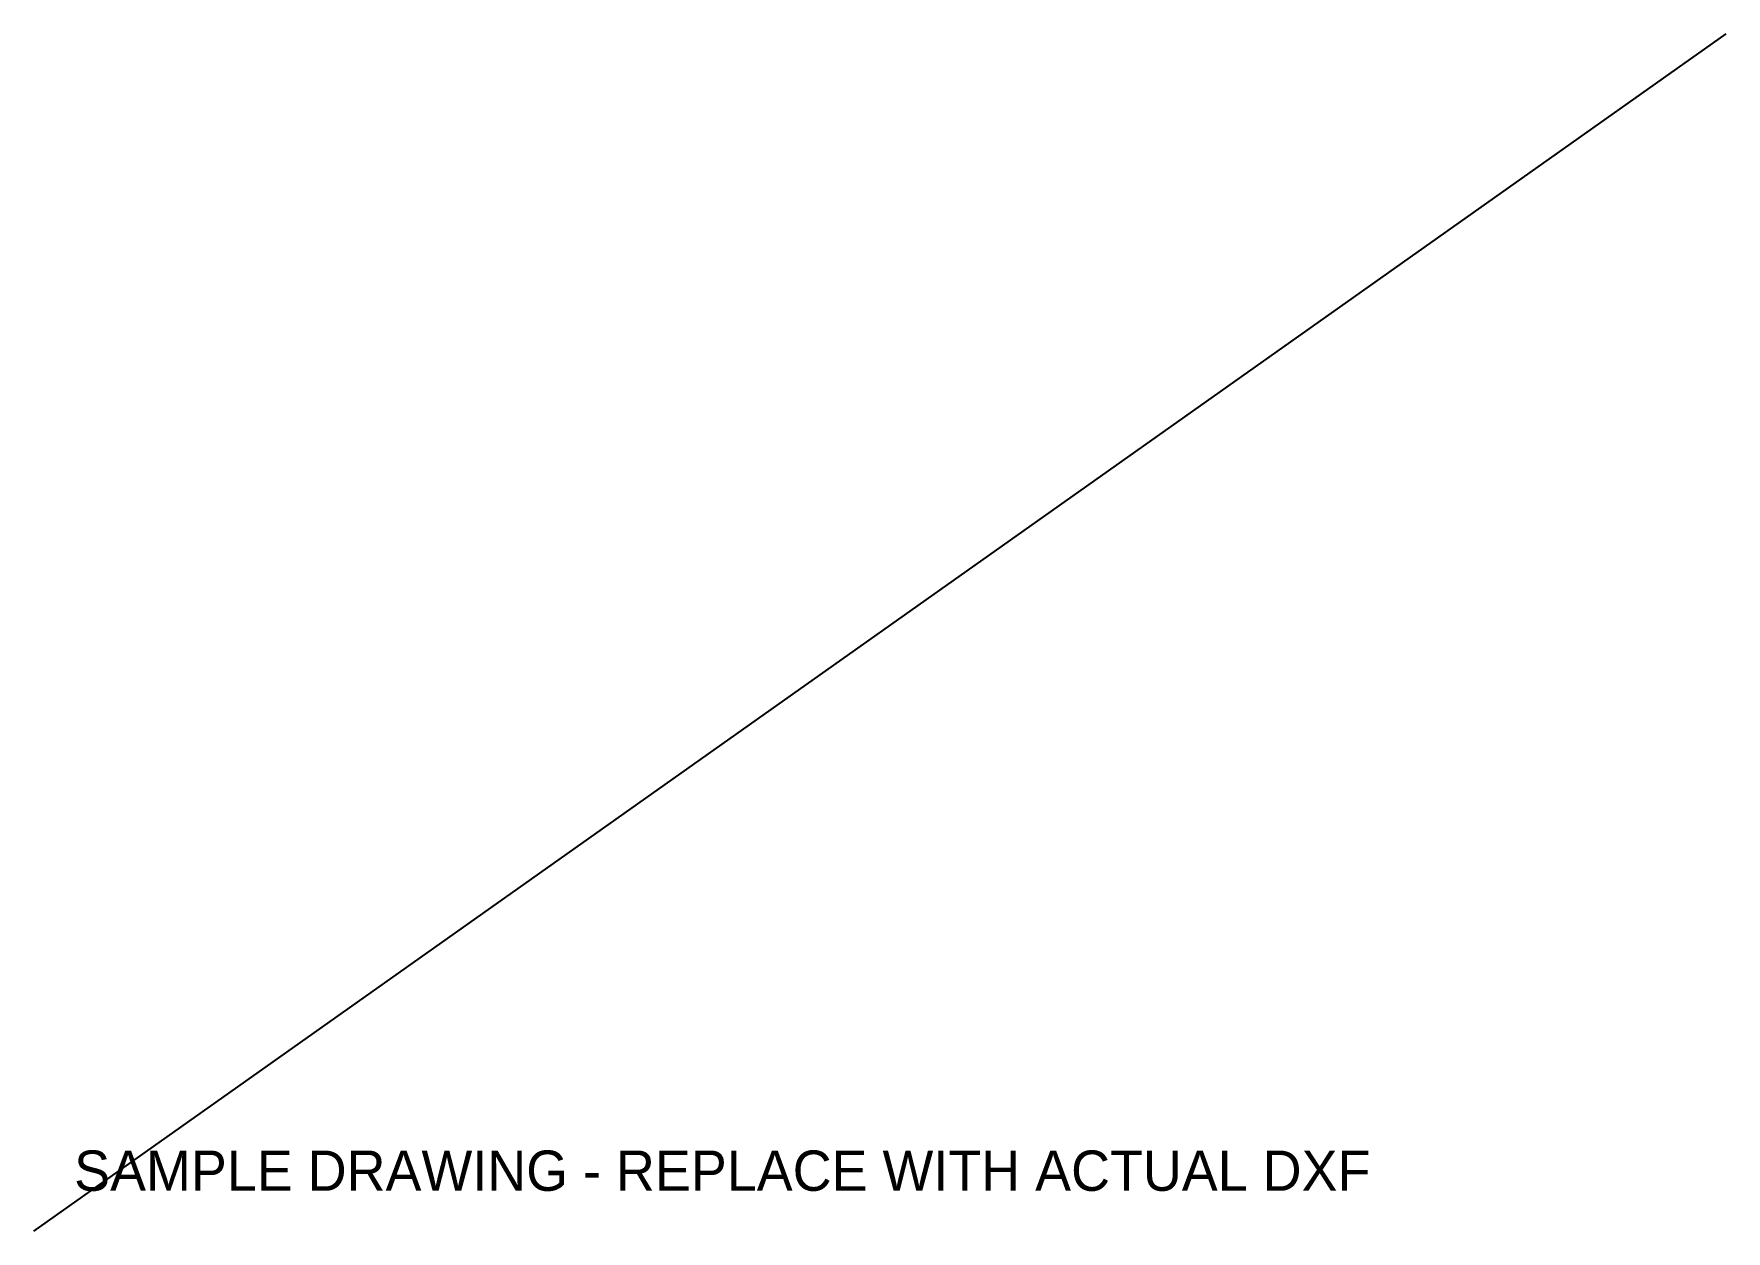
# Model space of a CAD drawing. Extents: x 0 to 420, y 0 to 297.
import ezdxf

# ---------------------------------------------------------------- set-up
doc = ezdxf.new("R2010")
doc.units = 0

msp = doc.modelspace()

# ---------------------------------------------------------------- linework, layer by layer
msp.add_line((0, 0), (420, 297))

# ---------------------------------------------------------------- texts
msp.add_text('SAMPLE DRAWING - REPLACE WITH ACTUAL DXF', height=10).set_placement((10, 10))

doc.saveas('drawing.dxf')
